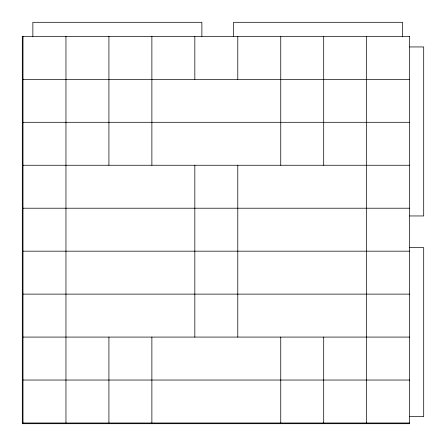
<?xml version="1.0" encoding="UTF-8"?>
<svg xmlns="http://www.w3.org/2000/svg" width="446" height="446" viewBox="0 0 446 446"><rect width="100%" height="100%" fill="white"/><g stroke="black" fill="none" stroke-linecap="round" stroke-linejoin="round"><path stroke-width="0.67" d="M409.618 46.947L423.7 46.947L423.7 215.959L409.618 215.959M23.002 79.343L409.618 79.343M23.002 122.299L409.618 122.299M23.002 165.254L409.618 165.254M23.002 208.21L409.618 208.21M409.618 247.647L423.7 247.647L423.7 416.659L409.618 416.659M23.002 251.17L409.618 251.17M23.002 294.126L409.618 294.126M23.002 337.081L409.618 337.081M23.002 380.037L409.618 380.037M22.3 422.998L409.618 422.998M402.576 36.382L402.576 22.3L233.565 22.3L233.565 36.382M366.657 36.382L366.657 422.998M323.701 36.382L323.701 165.254M323.701 337.081L323.701 422.998M280.746 36.382L280.746 165.254M280.746 337.081L280.746 422.998M237.79 36.382L237.79 79.343M237.79 165.254L237.79 337.081M201.876 36.382L201.876 22.3L32.865 22.3L32.865 36.382M194.83 36.382L194.83 79.343M194.83 165.254L194.83 337.081M151.874 36.382L151.874 165.254M151.874 337.081L151.874 422.998M108.919 36.382L108.919 165.254M108.919 337.081L108.919 422.998M65.963 36.382L65.963 422.998M23.002 36.382L23.002 422.998M409.618 36.382L22.3 36.382L22.3 423.7L409.618 423.7L409.618 36.382"/></g></svg>
